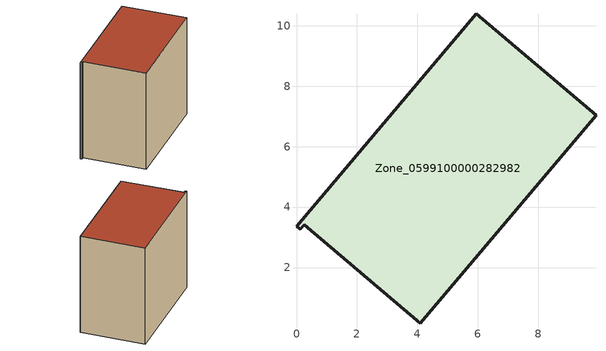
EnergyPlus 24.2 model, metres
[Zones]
Zone_0599100000282982
 floor ground (C_G): 4.09,0.15 0.25,3.42 0.12,3.26 0,3.36 5.95,10.4 9.91,7.04 z0.12
 wall outside (C_F): 9.91,7.04 5.95,10.4 0,3.36 0.12,3.26 0.25,3.42 4.09,0.15 9.91,7.04 z0.12:8.38
 roof outside (C_R): 0.25,3.42 4.09,0.15 9.91,7.04 5.95,10.4 0,3.36 0.12,3.26 z8.38
[BUILDING]
Pand.0599100000282982: North Axis=0; Terrain=City; Loads Convergence Tolerance Value=0.04; Temperature Convergence Tolerance Value=0.4; Solar Distribution=FullExterior; Maximum Number of Warmup Days=25; Minimum Number of Warmup Days=1
[Site:Location]
Rotterdam.The.Hague.AP_ZH_NLD Design_Conditions: Latitude=51.96; Longitude=4.45; Time Zone=1; Elevation=-4.5
[SITE:GROUNDTEMPERATURE:BUILDINGSURFACE]
18, 18, 18, 18, 18, 18, 18, 18, 18, 18, 18, 18
[MATERIAL] Thermal Absorptance=0.9; Solar Absorptance=0.7; Visible Absorptance=0.7
Name | Roughness | Thickness | Conductivity | Density | Specific Heat
G.TI.1946-1964 | MediumSmooth | 0.15 | 1 | 540 | 1210
F.TI.1946-1964 | Rough | 0.3 | 0.857143 | 1920 | 840
R.TI.1946-1964 | MediumRough | 0.2 | 0.277778 | 1500 | 1000
[CONSTRUCTION]
C_G: G.TI.1946-1964
C_F: F.TI.1946-1964
C_R: R.TI.1946-1964
[ZONE]
Zone_0599100000282982: Type=1; Multiplier=1; Ceiling Height=Autocalculate; Volume=Autocalculate; Floor Area=autocalculate; Part of Total Floor Area=Yes
[ZONEINFILTRATION:DESIGNFLOWRATE]
Infil_Zone_0599100000282982: Zone or ZoneList or Space or SpaceList=Zone_0599100000282982; Schedule=AlwaysOn; Design Flow Rate Calculation Method=Flow/Area; Flow Rate per Floor Area=0.003; Constant Term Coefficient=1; Temperature Term Coefficient=0; Velocity Term Coefficient=0; Velocity Squared Term Coefficient=0
[HVACTEMPLATE:ZONE:IDEALLOADSAIRSYSTEM]
Zone_0599100000282982: Maximum Heating Supply Air Temperature=50; Minimum Cooling Supply Air Temperature=13; Maximum Heating Supply Air Humidity Ratio=0.0156; Minimum Cooling Supply Air Humidity Ratio=0.0077; Heating Limit=NoLimit; Cooling Limit=NoLimit; Dehumidification Control Type=ConstantSensibleHeatRatio; Cooling Sensible Heat Ratio=0.7; Dehumidification Setpoint=60; Humidification Control Type=None; Humidification Setpoint=30; Outdoor Air Method=None; Outdoor Air Flow Rate per Person=0.00944; Outdoor Air Flow Rate per Zone Floor Area=0; Outdoor Air Flow Rate per Zone=0; Demand Controlled Ventilation Type=None; Outdoor Air Economizer Type=NoEconomizer; Heat Recovery Type=None; Sensible Heat Recovery Effectiveness=0.7; Latent Heat Recovery Effectiveness=0.65
[ZONECONTROL:THERMOSTAT]
ThermostatControl_Zone_0599100000282982: Zone or ZoneList=Zone_0599100000282982; Control Type Schedule=DualSetpointControlType; Control 1=Thermostat_Zone_0599100000282982; Temperature Difference Between Cutout And Setpoint=0
[THERMOSTATSETPOINT:DUALSETPOINT]
Thermostat_Zone_0599100000282982: Heating Setpoint Temperature Schedule=HeatingSetpoint_Zone_0599100000282982; Cooling Setpoint Temperature Schedule=CoolingSetpoint_Zone_0599100000282982
[SCHEDULE:COMPACT]
HeatingSetpoint_Zone_0599100000282982: Through: 12/31, For: AllDays, Until: 24:00, 21
CoolingSetpoint_Zone_0599100000282982: Through: 12/31, For: AllDays, Until: 24:00, 24
DualSetpointControlType: Through: 12/31, For: AllDays, Until: 24:00, 4
AlwaysOn: Through: 12/31, For: AllDays, Until: 24:00, 1
